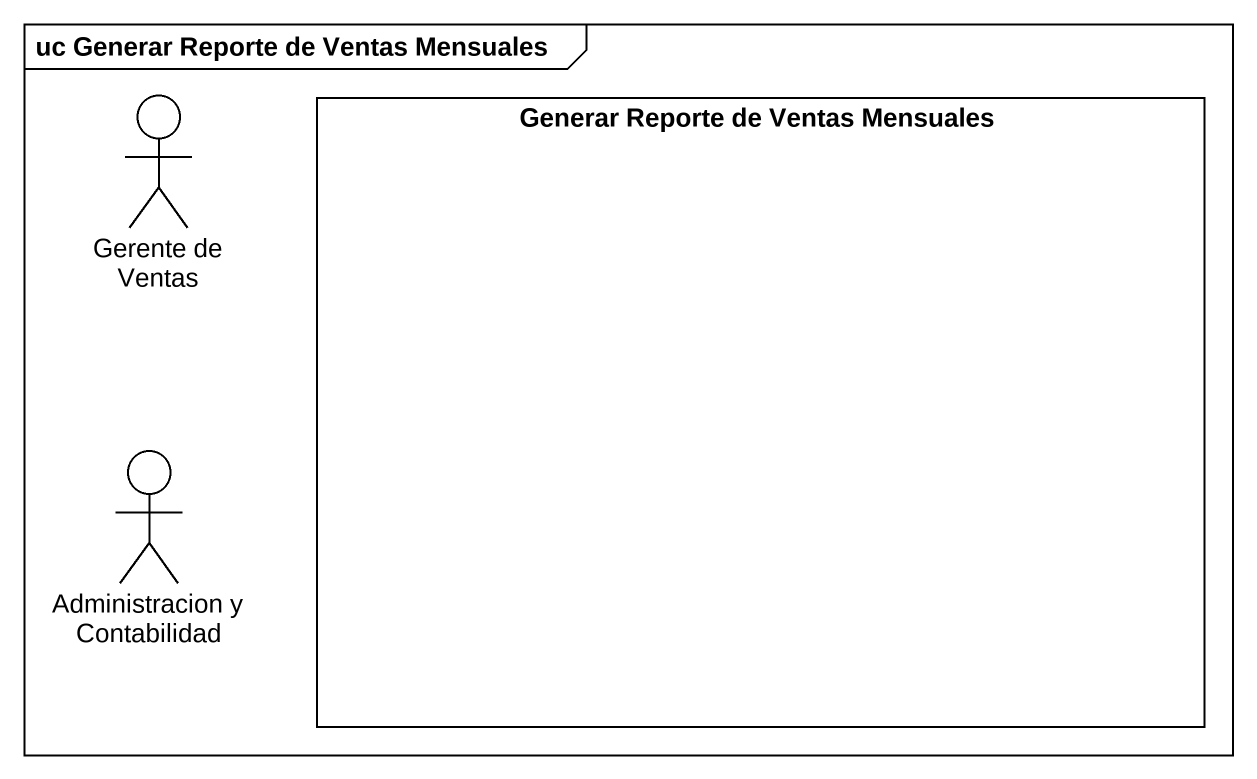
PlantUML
@startuml
mainframe uc Generar Reporte de Ventas Mensuales
actor "Gerente de Ventas" as Gerente_de_Ventas
rectangle "Generar Reporte de Ventas Mensuales" as Generar_Reporte_de_Ventas
actor "Administracion y Contabilidad" as Administracion_y
@enduml
